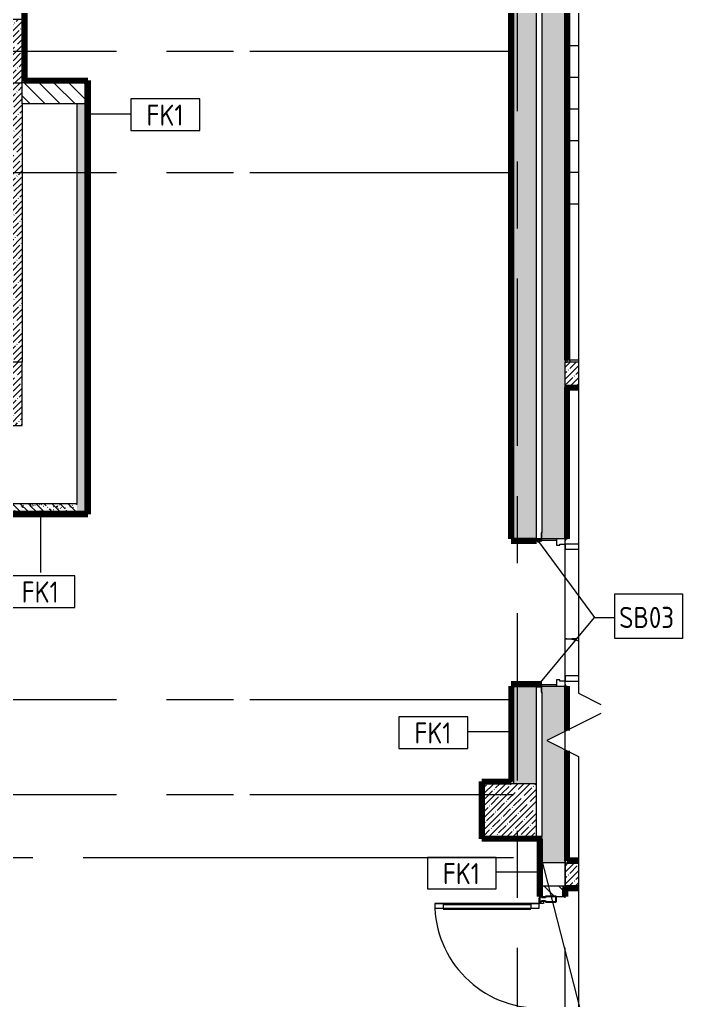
# Model space of a CAD drawing. Header units: millimetres. Extents: x -3245 to 186632, y -8553 to 29000.
# Drawn here: x 33585 to 39874, y 9145 to 18450 of the extents above; entities that cross this region are included whole.
import ezdxf

# ---------------------------------------------------------------- set-up
doc = ezdxf.new("R2010")
doc.units = ezdxf.units.MM
doc.linetypes.add('Осевая', pattern=[3175, 635, -476.25, 1587.5, -476.25])
for name, color, linetype, lineweight in [('A-DETL', 7, 'Continuous', 9), ('A-DETL-GENF', 7, 'Continuous', 9), ('A-DOOR', 7, 'Continuous', 9), ('A-DOOR-1', 7, 'Continuous', 13), ('A-DOOR-FRAM', 7, 'Continuous', 13), ('A-GLAZ-CWMG', 7, 'Continuous', 9), ('A-GLAZ-CWMG-1', 7, 'Continuous', 25), ('A-WALL', 7, 'Continuous', 9), ('A-WALL-IDEN', 7, 'Continuous', 9), ('I-WALL', 7, 'Continuous', 9), ('S-COLS', 7, 'Continuous', 9), ('S-STRS-1', 7, 'Continuous', 9), ('Оси', 7, 'Continuous', 9), ('Оси-2', 7, 'Осевая', 9)]:
    doc.layers.add(name, color=color, linetype=linetype, lineweight=lineweight)
for name, color, linetype, lineweight, true_color in [('A-DETL-GENF-1', 1, 'Continuous', 9, 0xff0000), ('A-WALL-1', 7, 'Continuous', 9, 0xc0c0c0), ('A-WALL-4', 7, 'Continuous', 9, 0xff80c0), ('G-ANNO-TEXT-1', 7, 'Continuous', 9, 0x3c3c3c), ('I-WALL-10', 7, 'Continuous', 80, 0xff80c0), ('I-WALL-5', 7, 'Continuous', 9, 0xc0c0c0)]:
    doc.layers.add(name, color=color, linetype=linetype, lineweight=lineweight, true_color=true_color)
doc.styles.add('GOST Common', font='GOST_Common.ttf', dxfattribs={"width": 0.9, "height": 200})
pattern_1 = [(45, (0, 0), (-57.02463, 57.02463), []), (45, (57.025, 0), (-57.02463, 57.02463), [100.806, -20.161, 3.353, -16.808])]
pattern_2 = [(135, (0, 0), (-75.43415, -75.43415), [106.68, -17.78, 3.556, -17.78]), (135, (0, 75.39), (-75.43415, -75.43415), []), (50, (0, 0), (127.52922, -11.15758), [13.335, -146.685]), (355, (0, 0), (-24.66966, 133.74002), [10.668, -117.348]), (100.451, (10.63, -0.93), (102.85973, 122.58178), [11.333, -124.663]), (46.184, (0, 35.56), (189.75516, -29.43036), [20.002, -220.027]), (96.636, (15.81, 33.1), (166.1822, 173.1996), [17, -186.995]), (351.184, (0, 35.56), (166.1839, 173.1976), [16.002, -176.022]), (21, (17.78, 26.67), (106.13027, -71.58603), [13.335, -146.685]), (326, (17.78, 26.67), (43.26188, 128.93175), [10.668, -117.348]), (71.451, (26.62, 20.7), (149.39198, 57.34505), [11.333, -124.663]), (37.5, (0, 0), (2.16223, 59.18836), [3.353, -112.573, 3.353, -115.773, -117.793]), (37.5, (0, 0), (2.16223, 59.18836), [-235.052, 3.353, -114.44]), (7.5, (0, 0), (46.77386, 70.12615), [3.353, -64.567, 3.353, -109.906, -44.894]), (7.5, (0, 0), (46.77386, 70.12615), [-181.178, 3.353, -41.542]), (327.5, (-39.65, 0), (94.91367, -4.010093), [3.353, -41.097, 3.353, -135.331, -184.023]), (327.5, (-39.65, 0), (94.91367, -4.010093), [-183.134, 3.353, -180.67]), (317.5, (-57.43, 0), (103.69057, 17.79882), [3.353, -54.432, 3.353, -88.748, -130.683]), (317.5, (-57.43, 0), (103.69057, 17.79882), [-149.885, 3.353, -127.33])]
pattern_3 = [(135, (0, 0), (-70.71068, -70.71068), [])]
pattern_4 = [(0, (0, 0), (121.92, 30.48), [10.058, -81.382, 10.058, -81.382, -487.68]), (0, (0, 0), (121.92, 30.48), [-182.88, 10.058, -172.822, 10.058, -81.382, -213.36]), (0, (0, 0), (121.92, 30.48), [-457.2, 10.058, -50.902, 10.058, -142.342]), (120, (45.72, 15.24), (-87.356454, 90.345817), [10.058, -81.382, 10.058, -81.382, -487.68]), (120, (45.72, 15.24), (-87.356454, 90.345817), [-182.88, 10.058, -172.822, 10.058, -81.382, -213.36]), (120, (45.72, 15.24), (-87.356454, 90.345817), [-457.2, 10.058, -50.902, 10.058, -142.342]), (240, (60.96, 76.2), (-34.563546, -120.825817), [10.058, -81.382, 10.058, -81.382, -487.68]), (240, (60.96, 76.2), (-34.563546, -120.825817), [-182.88, 10.058, -172.822, 10.058, -81.382, -213.36]), (240, (60.96, 76.2), (-34.563546, -120.825817), [-457.2, 10.058, -50.902, 10.058, -142.342])]

# ---------------------------------------------------------------- blocks, each defined once
blk = doc.blocks.new('BSC_Колонна _Прямоугольная - 600х600-V26-План отделки стен 2 этажа в осях 1-12')
at = {"layer": 'S-COLS'}
h = blk.add_hatch(dxfattribs=at)
h.set_pattern_fill('FP_37', color=256, style=0, pattern_type=2)
h.set_pattern_definition([(45, (-33310, -18150), (-57.02463, 57.02463), []), (45, (-33252.975, -18150), (-57.02463, 57.02463), [100.806, -20.161, 3.353, -16.808])])
h.paths.add_polyline_path([(-300, -300), (300, -300), (300, 300), (-300, 300), (-300, 39.5)])
for p, q in [((300, 300), (-300, 300)), ((-300, 300), (-300, -300)), ((300, -300), (300, 300)), ((-300, -300), (300, -300))]:
    blk.add_line(p, q, dxfattribs=at)
blk = doc.blocks.new('BSC_Колонна _Прямоугольная - 600х600-V35-План отделки стен 2 этажа в осях 1-12')
at = {"layer": 'S-COLS'}
h = blk.add_hatch(dxfattribs=at)
h.set_pattern_fill('FP_40', color=256, style=0, pattern_type=2)
h.set_pattern_definition([(45, (-33310, -14900), (-57.02463, 57.02463), []), (45, (-33252.975, -14900), (-57.02463, 57.02463), [100.806, -20.161, 3.353, -16.808])])
h.paths.add_polyline_path([(-300, -300), (300, -300), (300, 300), (-300, 300)])
for p, q in [((300, 300), (-300, 300)), ((-300, 300), (-300, -300)), ((300, -300), (300, 300)), ((-300, -300), (300, -300))]:
    blk.add_line(p, q, dxfattribs=at)
blk = doc.blocks.new('110_Дверь_СКБ_2Ст - Д-2 1450x2100h_Лестничная клетка EIS60-31576737-План отделки стен 2 этажа в осях 1-12')
at = {"layer": 'A-DOOR'}
for centre, radius, start, end in [((-637.5, 110), 900, 0, 8.15426), ((662.5, 110), 400, 161.31133, 180)]:
    blk.add_arc(centre, radius, start, end, dxfattribs=at)
at = {"layer": 'A-DOOR-1'}
for p, q in [((-637.5, 237.7), (-637.5, 110)), ((-587.5, 110), (-587.5, 237.7)), ((612.5, 237.7), (612.5, 110)), ((662.5, 110), (662.5, 237.7)), ((-637.5, 110), (-587.5, 110)), ((612.5, 110), (662.5, 110))]:
    blk.add_line(p, q, dxfattribs=at)
at = {"layer": 'A-DOOR-FRAM'}
for p, q in [((-672.5, 118), (-742.5, 118)), ((-742.5, 118), (-742.5, 110)), ((-742.5, 110), (-672.5, 110)), ((-637.5, 110), (-687.5, 110)), ((-687.5, 110), (-687.5, 30)), ((-672.5, 110), (-672.5, 118)), ((-637.5, 60), (-637.5, 110)), ((662.5, 110), (662.5, 60)), ((712.5, 110), (662.5, 110)), ((767.5, 118), (697.5, 118)), ((697.5, 118), (697.5, 110)), ((697.5, 110), (767.5, 110)), ((712.5, 30), (712.5, 110)), ((767.5, 110), (767.5, 118)), ((-687.5, 30), (-627.5, 30)), ((-672.5, 30), (-687.5, 30)), ((-687.5, 30), (-687.5, -110)), ((-672.5, -110), (-672.5, 30)), ((-627.5, 60), (-637.5, 60)), ((-627.5, 30), (-627.5, 60)), ((662.5, 60), (652.5, 60)), ((652.5, 60), (652.5, 30)), ((652.5, 30), (712.5, 30)), ((712.5, 30), (697.5, 30)), ((697.5, 30), (697.5, -110)), ((712.5, -110), (712.5, 30)), ((-687.5, -110), (-742.5, -110)), ((-742.5, -110), (-742.5, -118)), ((-742.5, -118), (-687.5, -118)), ((767.5, -110), (718.5, -110)), ((718.5, -118), (767.5, -118)), ((767.5, -118), (767.5, -110))]:
    blk.add_line(p, q, dxfattribs=at)
blk = doc.blocks.new('BSC_Колонна _Прямоугольная - 500х500-V70-План отделки стен 2 этажа в осях 1-12')
at = {"layer": 'S-COLS'}
h = blk.add_hatch(dxfattribs=at)
h.set_pattern_fill('FP_79', color=256, style=0, pattern_type=2)
h.set_pattern_definition([(45, (-38240, -10950), (-57.02463, 57.02463), []), (45, (-38182.975, -10950), (-57.02463, 57.02463), [100.806, -20.161, 3.353, -16.808])])
h.paths.add_polyline_path([(-250, -250), (250, -250), (250, 250), (-250, 250)])
for p, q in [((250, 250), (-250, 250)), ((-250, 250), (-250, -250)), ((250, -250), (250, 250)), ((-250, -250), (250, -250))]:
    blk.add_line(p, q, dxfattribs=at)
blk = doc.blocks.new('Дверь_Витражная_остекление_ - ДВН_ДАО_Главный вход_1800 в свету 5-32258809-План отделки стен 2 этажа в осях 1-12')
at = {"layer": 'A-DETL-GENF'}
for p, q in [((-947.5, -20), (-992.5, -20)), ((-992.5, -1012.5), (-992.5, -20)), ((-947.5, -20), (-992.5, -20)), ((-992.5, -20), (-992.5, -1012.5)), ((-947.5, -1012.5), (-947.5, -20)), ((-947.5, -1012.5), (-947.5, -20)), ((997.5, -1012.5), (997.5, -20)), ((997.5, -20), (997.5, -1012.5)), ((1042.5, -1012.5), (1042.5, -20)), ((1042.5, -1012.5), (1042.5, -20)), ((-992.5, -100), (-947.5, -100)), ((-982.5, -932.5), (-982.5, -100)), ((-938.5, -932.5), (-938.5, -100)), ((988.5, -932.5), (988.5, -100)), ((1042.5, -100), (997.5, -100)), ((1032.5, -932.5), (1032.5, -100)), ((-992.5, -932.5), (-947.5, -932.5)), ((-992.5, -1012.5), (-947.5, -1012.5)), ((-992.5, -1012.5), (-947.5, -1012.5)), ((1042.5, -932.5), (997.5, -932.5)), ((1042.5, -1012.5), (997.5, -1012.5)), ((997.5, -1012.5), (1042.5, -1012.5))]:
    blk.add_line(p, q, dxfattribs=at)
at = {"layer": 'A-DOOR'}
for p, q in [((-992.5, -1012.5), (-992.5, -20)), ((992.5, -1012.5), (992.5, -20))]:
    blk.add_line(p, q, dxfattribs=at)
for centre, start, end in [((-992.5, -20), 270, 0), ((992.5, -20), 180, 270)]:
    blk.add_arc(centre, 992.5, start, end, dxfattribs=at)
at = {"layer": 'A-DOOR-1'}
for p, q in [((-1017.5, 20), (-992.5, 20)), ((-992.5, 20), (-992.5, -20)), ((992.5, 20), (1032.5, 20)), ((992.5, -20), (992.5, 20)), ((-1042.5, -20), (-1042.5, -17)), ((-992.5, -20), (-1042.5, -20)), ((1042.5, -20), (992.5, -20)), ((1042.5, -17), (1042.5, -20))]:
    blk.add_line(p, q, dxfattribs=at)
blk = doc.blocks.new('Прямоугольный импост - Импост структурный с накладкой - 160мм Темный-31239248-План отделки стен 2 этажа в осях 1-12')
at = {"layer": 'A-GLAZ-CWMG-1'}
for p, q in [((0, 17), (-50, 17)), ((-50, 17), (-50, 0)), ((-40, 0), (-50, 0)), ((-40, 0), (-40, -40)), ((-10, -40), (-10, 0)), ((-10, 0), (0, 0)), ((0, 0), (0, 17)), ((-40, -40), (-50, -40)), ((-50, -40), (-50, -140)), ((0, -40), (-10, -40)), ((0, -140), (0, -40)), ((-50, -140), (0, -140))]:
    blk.add_line(p, q, dxfattribs=at)
blk = doc.blocks.new('DET_L_Линия разрыва - М100-30654710-План отделки стен 2 этажа в осях 1-12')
at = {"layer": 'A-DETL-GENF'}
for p, q in [((11889.9, 300), (11739.9, 0)), ((12145.9, -212.1), (11889.9, 300)), ((11739.9, 0), (0, 0)), ((12339.9, 0), (12233.8, -212.1)), ((24079.7, 0), (12339.9, 0))]:
    blk.add_line(p, q, dxfattribs=at)
blk = doc.blocks.new('М_стена_0001 - Типоразмер_без рамки-25382661-План отделки стен 2 этажа в осях 1-12')
at = {"layer": 'A-WALL-IDEN'}
for p, q in [((3.258, 1.523), (-3.273, 1.523)), ((-3.273, 1.523), (-3.273, -1.477)), ((3.258, -1.477), (3.258, 1.523)), ((-3.273, -1.477), (3.258, -1.477))]:
    blk.add_line(p, q, dxfattribs=at)

msp = doc.modelspace()

# ---------------------------------------------------------------- hatches: boundary and pattern name
at = {"layer": 'A-DETL-GENF-1'}
for points in [[(38540, 13504), (38540, 13525), (38490, 13525), (38490, 13504)], [(38540, 12119), (38540, 12140), (38490, 12140), (38490, 12119)], [(38540, 10679), (38540, 10700), (38490, 10700), (38490, 10679)]]:
    msp.add_hatch(color=256, dxfattribs=at).paths.add_polyline_path(points)
at = {"layer": 'I-WALL'}
h = msp.add_hatch(dxfattribs=at)
h.set_pattern_fill('FP_17', color=256, style=0, pattern_type=2)
h.set_pattern_definition(pattern_1)
h.paths.add_polyline_path([(38490, 11200), (38490, 12125), (38270, 12125), (38270, 11200), (38490, 11200)])
h.paths.add_polyline_path([(38270, 13525), (38490, 13525), (38490, 21575), (38270, 21575), (38270, 14423.7)])
h.paths.add_polyline_path([(38428.8, 23000), (38490, 23000), (38490, 23400), (38270, 23400), (38270, 23000)])
h = msp.add_hatch(dxfattribs=at)
h.set_pattern_fill('FP_17', color=256, style=0, pattern_type=2)
h.set_pattern_definition(pattern_1)
h.paths.add_polyline_path([(38760, 10450), (38760, 11523.7), (38587.7, 11609.9), (38760, 11696), (38760, 12125), (38540, 12125), (38540, 10450)])
h.paths.add_polyline_path([(38680, 13525), (38760, 13525), (38760, 21575), (38540, 21574), (38540, 13525)])
h.paths.add_polyline_path([(38540, 23000), (38760, 23000), (38760, 23420.3), (38540, 23420.3), (38540, 23030)])
h = msp.add_hatch(dxfattribs=at)
h.set_pattern_fill('FP_89', color=256, style=0, pattern_type=2)
h.set_pattern_definition(pattern_4)
h.paths.add_polyline_path([(38760, 15200), (38780, 15200), (38780, 21575), (38768, 21575), (38768, 21520), (38760, 21520), (38760, 15220)])
h.paths.add_polyline_path([(38768, 22975), (38780, 22975), (38780, 23380), (38760, 23380), (38760, 23030), (38768, 23030), (38768, 22983)])
h = msp.add_hatch(dxfattribs=at)
h.set_pattern_fill('FP_89', color=256, style=0, pattern_type=2)
h.set_pattern_definition(pattern_4)
h.paths.add_polyline_path([(33630, 17850), (33630, 18870), (33610, 18870), (33610, 17850)])
h.paths.add_polyline_path([(33630, 20270), (33630, 20855), (33618, 20855), (33618, 20825), (33610, 20825), (33610, 20270)])
h.paths.add_polyline_path([(33618, 21955), (33630, 21955.3), (33630, 23004), (33610, 23004), (33610, 21985), (33618, 21985), (33618, 21955.3)])
h = msp.add_hatch(dxfattribs=at)
h.set_pattern_fill('FP_89', color=256, style=0, pattern_type=2)
h.set_pattern_definition(pattern_4)
h.paths.add_polyline_path([(38270, 11200), (38270, 12125), (38250, 12125), (38250, 11200)])
h.paths.add_polyline_path([(38250, 13525), (38270, 13525), (38270, 21575), (38250, 21575), (38250, 14423.7)])
h.paths.add_polyline_path([(38270, 23000), (38270, 23041.5), (38250, 23041.5), (38250, 23000)])
h = msp.add_hatch(dxfattribs=at)
h.set_pattern_fill('FP_89', color=256, style=0, pattern_type=2)
h.set_pattern_definition(pattern_4)
h.paths.add_polyline_path([(33610, 17850), (34210, 17850), (34210, 17870), (33610, 17870)])
h = msp.add_hatch(dxfattribs=at)
h.set_pattern_fill('FP_89', color=256, style=0, pattern_type=2)
h.set_pattern_definition(pattern_4)
h.paths.add_polyline_path([(34210, 13780), (34230, 13780), (34230, 17870), (34210, 17870), (34210, 14423.7)])
h = msp.add_hatch(dxfattribs=at)
h.set_pattern_fill('FP_17', color=256, style=0, pattern_type=2)
h.set_pattern_definition(pattern_1)
h.paths.add_polyline_path([(33390, 15200), (33610, 15200), (33610, 17850), (33390, 17850), (33390, 17650)])
h = msp.add_hatch(dxfattribs=at)
h.set_pattern_fill('FP_13', color=256, style=0, pattern_type=2)
h.set_pattern_definition(pattern_3)
h.paths.add_polyline_path([(34210, 17650), (34210, 17850), (33610, 17850), (33610, 17650), (34130, 17650)])
h = msp.add_hatch(dxfattribs=at)
h.set_pattern_fill('FP_42', color=256, style=0, pattern_type=2)
h.set_pattern_definition(pattern_2)
h.paths.add_polyline_path([(34210, 13780), (34210, 17650), (34130, 17650), (34130, 13780)])
h = msp.add_hatch(dxfattribs=at)
h.set_pattern_fill('FP_89', color=256, style=0, pattern_type=2)
h.set_pattern_definition(pattern_4)
h.paths.add_polyline_path([(38780, 15200), (38887.7, 15200.6), (38887.7, 15220), (38760, 15220), (38760, 15200)])
h = msp.add_hatch(dxfattribs=at)
h.set_pattern_fill('FP_17', color=256, style=0, pattern_type=2)
h.set_pattern_definition(pattern_1)
h.paths.add_polyline_path([(38760, 14980), (38887.7, 14980), (38887.7, 15200), (38760, 15200)])
h = msp.add_hatch(dxfattribs=at)
h.set_pattern_fill('FP_89', color=256, style=0, pattern_type=2)
h.set_pattern_definition(pattern_4)
h.paths.add_polyline_path([(38780, 14960), (38887.7, 14960), (38887.7, 14980), (38760, 14980), (38760, 14960)])
h = msp.add_hatch(dxfattribs=at)
h.set_pattern_fill('FP_89', color=256, style=0, pattern_type=2)
h.set_pattern_definition(pattern_4)
h.paths.add_polyline_path([(38760, 10450), (38780, 10450), (38780, 11513.7), (38760, 11523.7), (38760, 10657.9)])
h.paths.add_polyline_path([(38760, 11696), (38780, 11706), (38780, 12125), (38768, 12125), (38768, 12070), (38760, 12070), (38760, 11909.9)])
h.paths.add_polyline_path([(38768, 13525), (38780, 13525), (38780, 14960), (38760, 14960), (38760.8, 13580), (38768, 13580), (38768, 13533)])
h = msp.add_hatch(dxfattribs=at)
h.set_pattern_fill('FP_89', color=256, style=0, pattern_type=2)
h.set_pattern_definition(pattern_4)
h.paths.add_polyline_path([(31300, 13760), (31300, 13780), (20230, 13780), (20230, 13760), (31048.2, 13760)])
h.paths.add_polyline_path([(34230, 13760), (34230, 13780), (32700, 13780), (32700, 13760), (33732.1, 13760)])
h = msp.add_hatch(dxfattribs=at)
h.set_pattern_fill('FP_42', color=256, style=0, pattern_type=2)
h.set_pattern_definition(pattern_2)
h.paths.add_polyline_path([(33210, 13780), (34130, 13780), (34130, 13860), (33210, 13860)])
h = msp.add_hatch(dxfattribs=at)
h.set_pattern_fill('FP_89', color=256, style=0, pattern_type=2)
h.set_pattern_definition(pattern_4)
h.paths.add_polyline_path([(38490, 13505), (38490, 13525), (38270, 13525), (38270, 13505)])
h = msp.add_hatch(dxfattribs=at)
h.set_pattern_fill('FP_89', color=256, style=0, pattern_type=2)
h.set_pattern_definition(pattern_4)
h.paths.add_polyline_path([(38270, 12125), (38490, 12125), (38490, 12140), (38540, 12140), (38540, 12145), (38270, 12145), (38270, 12140)])
h = msp.add_hatch(dxfattribs=at)
h.set_pattern_fill('FP_89', color=256, style=0, pattern_type=2)
h.set_pattern_definition(pattern_4)
h.paths.add_polyline_path([(37990, 11200), (38250, 11200), (38250, 11220), (37970, 11220), (37970, 11200)])
h = msp.add_hatch(dxfattribs=at)
h.set_pattern_fill('FP_89', color=256, style=0, pattern_type=2)
h.set_pattern_definition(pattern_4)
h.paths.add_polyline_path([(37990, 10680), (37990, 11200), (37970, 11200), (37970, 10680)])
h = msp.add_hatch(dxfattribs=at)
h.set_pattern_fill('FP_89', color=256, style=0, pattern_type=2)
h.set_pattern_definition(pattern_4)
h.paths.add_polyline_path([(37990, 10680), (38490, 10681.1), (38490, 10700), (37990, 10700)])
h = msp.add_hatch(dxfattribs=at)
h.set_pattern_fill('FP_89', color=256, style=0, pattern_type=2)
h.set_pattern_definition(pattern_4)
h.paths.add_polyline_path([(38520, 7920), (38540, 7920), (38540, 8000), (38520, 8000), (38520, 7921)])
h.paths.add_polyline_path([(38540, 10130), (38540, 10679), (38520, 10679), (38520, 10130)])
h = msp.add_hatch(dxfattribs=at)
h.set_pattern_fill('FP_17', color=256, style=0, pattern_type=2)
h.set_pattern_definition(pattern_1)
h.paths.add_polyline_path([(38887.7, 10230), (38887.7, 10450), (38760, 10450), (38760, 10230)])
h = msp.add_hatch(dxfattribs=at)
h.set_pattern_fill('FP_89', color=256, style=0, pattern_type=2)
h.set_pattern_definition(pattern_4)
h.paths.add_polyline_path([(38780, 10450), (38887.7, 10450), (38887.7, 10470), (38780, 10470)])
h = msp.add_hatch(dxfattribs=at)
h.set_pattern_fill('FP_13', color=256, style=0, pattern_type=2)
h.set_pattern_definition(pattern_3)
h.paths.add_polyline_path([(38740, 7900), (38740, 8000), (38540, 8000), (38540, 7900), (38596.6, 7900)])
h.paths.add_polyline_path([(38740, 10130), (38740, 10230), (38540, 10230), (38540, 10130)])
h = msp.add_hatch(dxfattribs=at)
h.set_pattern_fill('FP_89', color=256, style=0, pattern_type=2)
h.set_pattern_definition(pattern_4)
h.paths.add_polyline_path([(38740, 10210), (38887.7, 10210), (38887.7, 10230), (38740, 10230)])
h = msp.add_hatch(dxfattribs=at)
h.set_pattern_fill('FP_89', color=256, style=0, pattern_type=2)
h.set_pattern_definition(pattern_4)
h.paths.add_polyline_path([(38760, 7900), (38760, 8000), (38740, 8000), (38740, 7900)])
h.paths.add_polyline_path([(38760, 10130), (38760, 10230), (38740, 10230), (38740, 10130)])

# ---------------------------------------------------------------- linework, layer by layer
at = {"layer": 'A-DETL'}
for p, q in [((38540, 13525), (38490, 13525)), ((38490, 13525), (38490, 13504)), ((38490, 13504), (38540, 13504)), ((38540, 13504), (38540, 13525)), ((38540, 12140), (38490, 12140)), ((38490, 12140), (38490, 12119)), ((38490, 12119), (38540, 12119)), ((38540, 12119), (38540, 12140)), ((38540, 10700), (38490, 10700)), ((38490, 10700), (38490, 10679)), ((38490, 10679), (38540, 10679)), ((38540, 10679), (38540, 10700))]:
    msp.add_line(p, q, dxfattribs=at)
at = {"layer": 'A-WALL'}
for p, q in [((38270, 21575), (38270, 13525)), ((38760, 15220), (38760, 21520)), ((33610, 17650), (33610, 17850)), ((33630, 17850), (33610, 17850)), ((34210, 17650), (34130, 17650)), ((38760, 15200), (38780, 15200)), ((38760, 14980), (38760, 13580)), ((38887.7, 14960), (38780, 14960)), ((38780, 14959), (38780, 14960)), ((38270, 12125), (38270, 11200)), ((38780, 11706), (38780, 12125)), ((38760, 11696), (38760, 12070)), ((38760, 11523.7), (38760, 10450)), ((38780, 10470), (38780, 11513.7)), ((37970, 11220), (38250, 11220)), ((38250, 11221), (38250, 11220)), ((38490, 10680), (37990, 10680)), ((38760, 10450), (38887.7, 10450)), ((38540, 10230), (38540, 10130)), ((38540, 10130), (38540, 10230)), ((38760, 10230), (38740, 10230)), ((38740, 10130), (38740, 10210)), ((38760, 10209), (38760, 10210))]:
    msp.add_line(p, q, dxfattribs=at)
at = {"layer": 'A-WALL-1'}
for p, q in [((38500, 13504), (38500, 13495)), ((38500, 13495), (38520, 13495)), ((38520, 13495), (38520, 13504)), ((38500, 12155), (38500, 12140)), ((38500, 12155), (38520, 12155)), ((38520, 12140), (38520, 12155)), ((38494.5, 10669), (38494.5, 10679)), ((38494.5, 10669), (38514.5, 10669)), ((38514.5, 10679), (38514.5, 10669))]:
    msp.add_line(p, q, dxfattribs=at)
at = {"layer": 'A-WALL-4'}
for p, q in [((33630, 17870), (33630, 17871)), ((38780, 14959), (38780, 13525)), ((38250, 11221), (38250, 12125)), ((38760, 10209), (38760, 10130))]:
    msp.add_line(p, q, dxfattribs=at)
at = {"layer": 'A-WALL-IDEN'}
for p, q in [((34230.5, 17556.3), (34641.4, 17556.3)), ((33783.6, 13759.5), (33783.6, 13203.7)), ((38249.5, 11694.6), (37837, 11694.6)), ((38519.5, 10360.2), (38107, 10360.2))]:
    msp.add_line(p, q, dxfattribs=at)
at = {"layer": 'G-ANNO-TEXT-1'}
for p, q in [((38498.4, 13510.4), (39038.5, 12778.4)), ((38526.2, 12161.7), (39038.5, 12778.4)), ((39038.5, 12778.4), (39233.7, 12778.4)), ((39038.5, 12778.4), (39233.7, 12778.4)), ((38498.4, 10632.5), (39038.5, 8537.4))]:
    msp.add_line(p, q, dxfattribs=at)
at = {"layer": 'G-ANNO-TEXT-1', "flags": 128}
msp.add_lwpolyline([(39233.7, 13002.8), (39873.5, 13002.8), (39873.5, 12578.8), (39233.7, 12578.8)], close=True, dxfattribs=at)
at = {"layer": 'I-WALL-10'}
for p, q in [((38249, 21575), (38249, 13525)), ((38250, 13525), (38250, 21575)), ((38780, 21575), (38780, 15220.5)), ((38781, 15220.5), (38781, 21575)), ((33630, 18870), (33630, 17871)), ((33631, 17871), (33631, 18870)), ((34230, 17870), (33630, 17870)), ((33631, 17871), (34231, 17871)), ((34230, 13760), (34230, 17870)), ((34231, 17871), (34231, 13759)), ((38780, 15220.5), (38781, 15220.5)), ((38781, 14959), (38887.7, 14959)), ((38781, 13525), (38781, 14959)), ((34230, 13760), (32700, 13760)), ((32700, 13759), (34231, 13759)), ((38250, 13525), (38249, 13525)), ((38250, 13506), (38490, 13506)), ((38250, 13505), (38250, 13506)), ((38490, 13505), (38250, 13505)), ((38780, 13525), (38781, 13525)), ((38249, 12125), (38249, 11221)), ((38250, 12125), (38249, 12125)), ((38250, 12145), (38540, 12145)), ((38250, 12144), (38250, 12145)), ((38540, 12144), (38250, 12144)), ((38540, 12144), (38540, 12145)), ((38781, 12125), (38780, 12125)), ((38781, 11706.5), (38781, 12125)), ((38781, 10470), (38781, 11513.2)), ((37969, 10679), (37969, 11221)), ((37969, 11221), (38249, 11221)), ((37970, 11220), (37970, 10680)), ((38490, 10679), (37969, 10679)), ((37970, 10680), (37990, 10680)), ((38519, 10679), (38519, 10130)), ((38520, 10679), (38520, 10130)), ((38887.7, 10471), (38780, 10471)), ((38780, 10470), (38887.7, 10470)), ((38760, 10210), (38887.7, 10210)), ((38887.7, 10209), (38761, 10209)), ((38761, 10209), (38761, 10130)), ((38520, 10130), (38519, 10130)), ((38760, 10130), (38761, 10130))]:
    msp.add_line(p, q, dxfattribs=at)
at = {"layer": 'I-WALL-5'}
for p, q in [((38490, 13525), (38490, 21574)), ((38540, 21520), (38540, 13580)), ((33610, 20790), (33610, 18450)), ((33610, 17870), (33630, 17870)), ((33630, 17850), (33630, 17870)), ((34210, 17850), (33630, 17850)), ((34210, 17850), (34210, 13780)), ((33610, 17650), (33610, 15200)), ((34130, 17650), (33610, 17650)), ((34130, 13860), (34130, 17650)), ((38887.7, 15220), (38760, 15220)), ((38760, 15220), (38760, 15200)), ((38780, 15200), (38780, 15220.5)), ((38780, 15200), (38780, 15200)), ((38887.7, 15200), (38780, 15200)), ((38760, 14980), (38887.7, 14980)), ((34210, 13780), (33010, 13780)), ((33210, 13860), (34130, 13860)), ((38250, 13525), (38490, 13525)), ((38270, 13525), (38270, 13505)), ((38768, 13525), (38780, 13525)), ((38490, 12125), (38250, 12125)), ((38270, 12145), (38270, 12125)), ((38490, 11200), (38490, 12119)), ((38540, 12144), (38540, 12140)), ((38768, 12125), (38780, 12125)), ((38540, 12070), (38540, 10700)), ((38540, 10230), (38540, 10679)), ((38760, 10450), (38540, 10450)), ((38760, 10450), (38760, 10230)), ((38740, 10230), (38540, 10230)), ((38887.7, 10230), (38740, 10230)), ((38740, 10230), (38740, 10210)), ((38760, 10210), (38740, 10210)), ((38887.7, 10230), (38760, 10230)), ((38760, 10210), (38760, 10230)), ((38520, 10130), (38760, 10130))]:
    msp.add_line(p, q, dxfattribs=at)
at = {"layer": 'S-STRS-1'}
for p, q in [((38887.7, 18200), (38780, 18200)), ((38887.7, 18200), (38780, 18200)), ((38887.7, 17900), (38780, 17900)), ((38887.7, 17900), (38780, 17900)), ((38887.7, 17600), (38780, 17600)), ((38887.7, 17600), (38780, 17600)), ((38887.7, 17300), (38780, 17300)), ((38887.7, 17300), (38780, 17300)), ((38887.7, 17000), (38780, 17000)), ((38887.7, 17000), (38780, 17000)), ((38887.7, 16700), (38780, 16700)), ((38887.7, 16700), (38780, 16700))]:
    msp.add_line(p, q, dxfattribs=at)
at = {"layer": 'Оси'}
for p, q in [((35770, 18150), (38270, 18150)), ((35770, 17000), (38270, 17000)), ((38760, 12700), (38760, 15200)), ((35770, 12000), (38270, 12000)), ((35770, 11100), (38270, 11100)), ((35770, 10500), (38270, 10500))]:
    msp.add_line(p, q, dxfattribs=at)
at = {"layer": 'Оси-2'}
for p, q in [((38310, 593.7), (38310, 21277.7)), ((55, 18150), (35770, 18150)), ((55, 17000), (35770, 17000)), ((38760, 593.7), (38760, 12700)), ((55, 12000), (35770, 12000)), ((55, 11100), (35770, 11100)), ((1325, 10500), (35770, 10500))]:
    msp.add_line(p, q, dxfattribs=at)

# ---------------------------------------------------------------- block references
at = {"layer": 'A-DETL-GENF', "rotation": 90.00000000000031}
msp.add_blockref('DET_L_Линия разрыва - М100-30654710-План отделки стен 2 этажа в осях 1-12', (38887.7, -280), dxfattribs=at)
at = {"layer": 'A-DOOR', "rotation": 269.9999999999999}
for name, p in [('110_Дверь_СКБ_2Ст - Д-2 1450x2100h_Лестничная клетка EIS60-31576737-План отделки стен 2 этажа в осях 1-12', (38650, 12837.5)), ('Дверь_Витражная_остекление_ - ДВН_ДАО_Главный вход_1800 в свету 5-32258809-План отделки стен 2 этажа в осях 1-12', (38536, 9072.5))]:
    msp.add_blockref(name, p, dxfattribs=at)
at = {"layer": 'A-GLAZ-CWMG', "rotation": 89.99999999999993}
msp.add_blockref('Прямоугольный импост - Импост структурный с накладкой - 160мм Темный-31239248-План отделки стен 2 этажа в осях 1-12', (38536, 10130), dxfattribs=at)
at = {"layer": 'A-WALL-IDEN', "xscale": 99.99999999999993, "yscale": 99.99999999999993, "zscale": 99.99999999999993}
for p in [(34968.8, 17545.9), (33784.4, 13021.2), (37511.2, 11684.1), (37781.2, 10349.8)]:
    msp.add_blockref('М_стена_0001 - Типоразмер_без рамки-25382661-План отделки стен 2 этажа в осях 1-12', p, dxfattribs=at)
at = {"layer": 'S-COLS'}
for name, p in [('BSC_Колонна _Прямоугольная - 600х600-V26-План отделки стен 2 этажа в осях 1-12', (33310, 18150)), ('BSC_Колонна _Прямоугольная - 600х600-V35-План отделки стен 2 этажа в осях 1-12', (33310, 14900)), ('BSC_Колонна _Прямоугольная - 500х500-V70-План отделки стен 2 этажа в осях 1-12', (38240, 10950))]:
    msp.add_blockref(name, p, dxfattribs=at)

# ---------------------------------------------------------------- texts
at = {"layer": 'A-WALL-IDEN', "char_height": 200, "width": 447.342, "attachment_point": 1, "style": 'GOST Common'}
for insert in [(34788.5, 17643.9), (33604.2, 13119.2), (37331, 11782.1), (37601, 10447.8)]:
    msp.add_mtext('FK1', dxfattribs=dict(at, insert=insert))
at = {"layer": 'G-ANNO-TEXT-1', "insert": (39273.7, 12878.4), "char_height": 200, "width": 671.012, "attachment_point": 1, "style": 'GOST Common'}
msp.add_mtext('SB03', dxfattribs=at)

doc.saveas('drawing.dxf')
